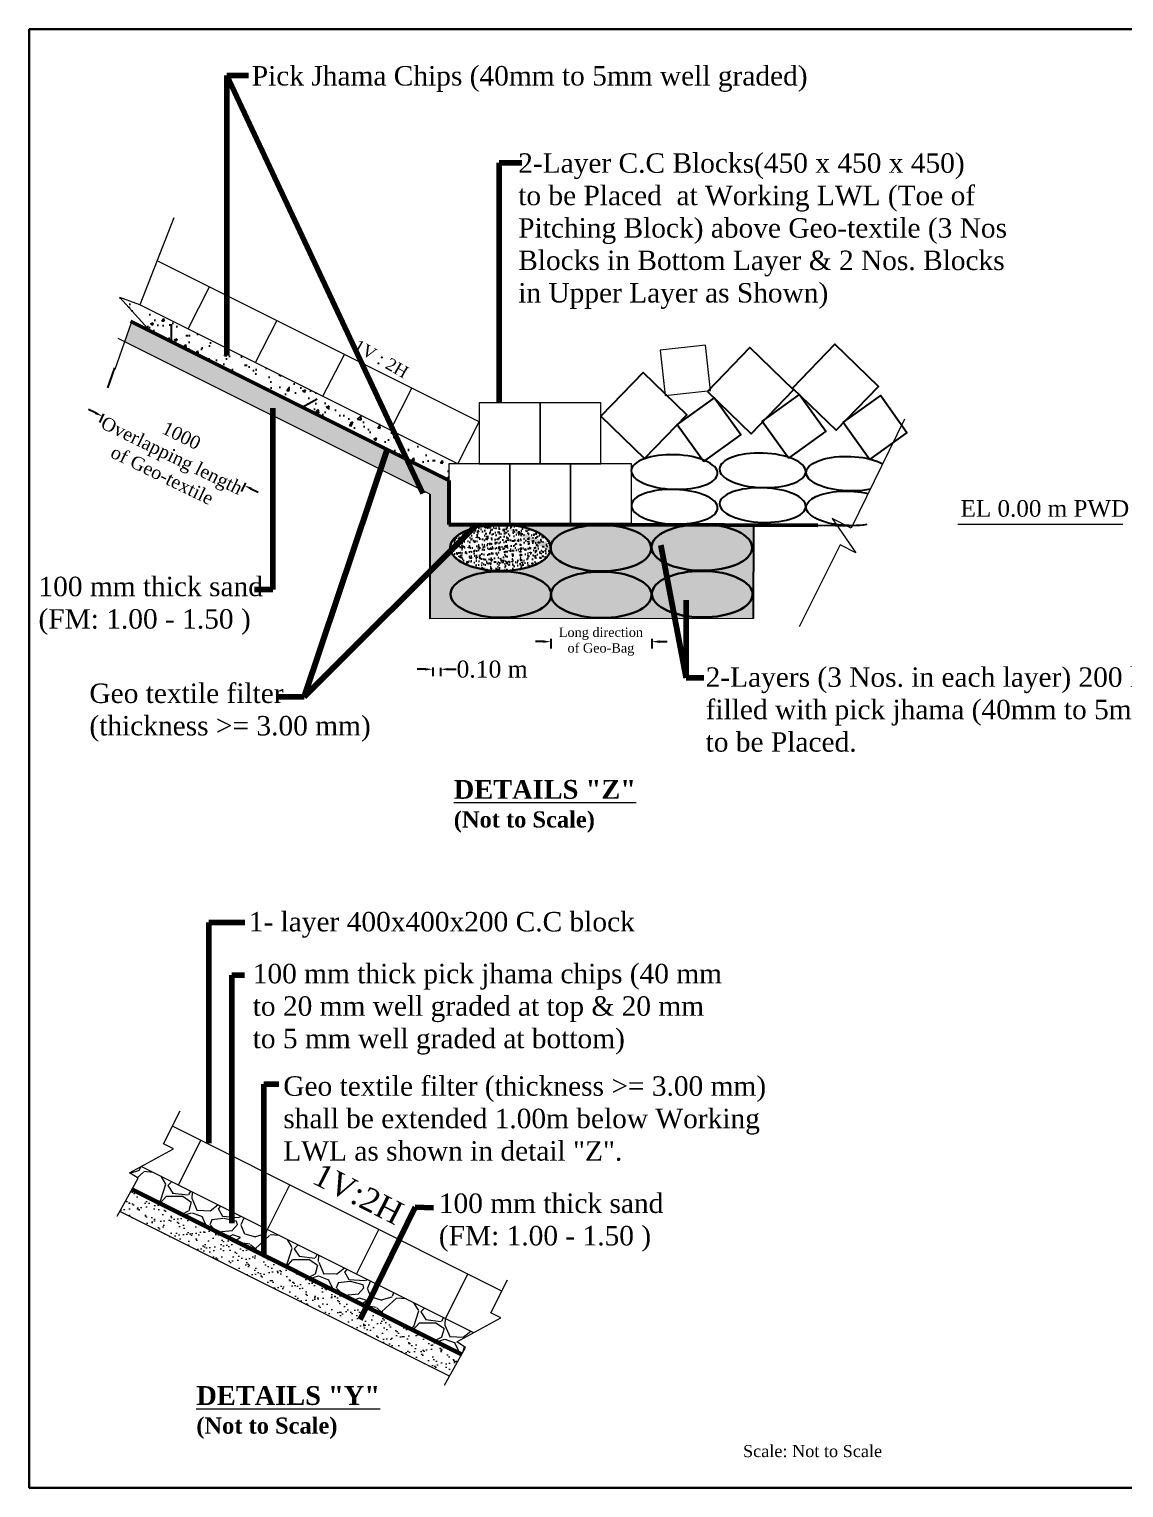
# Model space of a CAD drawing. Header units: metres. Extents: x -2434 to 11656, y -15288 to 8109.
# Drawn here: x 1805.6 to 1863.6, y -13537.8 to -13460.5 of the extents above; entities that cross this region are included whole.
import ezdxf

# ---------------------------------------------------------------- set-up
doc = ezdxf.new("R2010")
doc.units = ezdxf.units.M
doc.layers.add('Layer1', color=7, linetype='Continuous', lineweight=13)
doc.layers.add('LINE', color=7, linetype='Continuous')
doc.styles.add('dim', font='isocp.shx')
doc.styles.get("Standard").update_dxf_attribs({"font": 'times.ttf'})
doc.dimstyles.get("Standard").update_dxf_attribs({"dimtxt": 0.5, "dimasz": 0.4075, "dimexe": 0.364, "dimexo": 0.219, "dimgap": 0.09, "dimtad": 0, "dimdec": 0, "dimlfac": 1000, "dimzin": 0, "dimdsep": 46, "dimtxsty": 'Standard', "dimcen": 0.09, "dimadec": 0, "dimazin": 0, "dimtfac": 1, "dimtdec": 0, "dimtofl": 0, "dimtmove": 0, "dimatfit": 3, "dimfxl": 1, "dimtolj": 1, "dimtzin": 0, "dimarcsym": 0})
doc.dimstyles.new('STANDARD$0', dxfattribs={"dimscale": 0, "dimtxt": 8, "dimasz": 8, "dimexe": 4, "dimexo": 0, "dimgap": 2, "dimtad": 1, "dimdec": 0, "dimzin": 0, "dimdsep": 46, "dimtxsty": 'dim', "dimblk": 'DOTSMALL', "dimcen": 1, "dimclrd": 6, "dimclre": 6, "dimclrt": 256, "dimadec": 0, "dimazin": 0, "dimtfac": 1, "dimtdec": 0, "dimtix": 1, "dimtofl": 0, "dimtmove": 1, "dimatfit": 3, "dimldrblk": 'DOTSMALL', "dimfxl": 6, "dimtolj": 1, "dimtzin": 0, "dimarcsym": 0})
pattern_1 = [(50, (-397.8278, -6707.65604), (0.546554007, -0.047817257), [0.05715, -0.62865]), (355, (-397.8278, -6707.65604), (-0.10572848, 0.57316993), [0.04572, -0.50292]), (100.451, (-397.7823, -6707.66003), (0.440827505, 0.525350063), [0.04857, -0.53427]), (46.1842, (-397.8278, -6707.50364), (0.81323712, -0.126126984), [0.085725, -0.942975]), (96.6356, (-397.76005, -6707.51415), (0.7122127, 0.74227667), [0.072855, -0.801405]), (351.184, (-397.8278, -6707.50364), (0.71221382, 0.74227535), [0.06858, -0.75438]), (21, (-397.7516, -6707.54174), (0.45484464, -0.306796556), [0.05715, -0.62865]), (326, (-397.7516, -6707.54174), (0.185406085, 0.5525639), [0.04572, -0.50292]), (71.4514, (-397.7137, -6707.5673), (0.640249472, 0.245768573), [0.04857, -0.53427]), (37.5, (-397.82782, -6707.65604), (0.00926581, 0.2536651166), [0, -0.496824, 0, -0.51054, 0, -0.504825]), (7.5, (-397.82782, -6707.65604), (0.200458988, 0.300541724), [0, -0.291084, 0, -0.485394, 0, -0.192405]), (327.5, (-397.99775, -6707.65604), (0.4067717855, -0.017186232), [0, -0.1905, 0, -0.59436, 0, -0.78867]), (317.5, (-398.07395, -6707.65604), (0.444387544, 0.076279473), [0, -0.24765, 0, -0.394716, 0, -0.56007])]

# ---------------------------------------------------------------- blocks, each defined once
blk = doc.blocks.new('*D536')
at = {"layer": 'Defpoints', "color": 0, "linetype": 'ByBlock', "lineweight": -3, "ltscale": 0.5}
for p in [(1838.587, -13490.611), (1833.229, -13491.714), (1838.587, -13492.933)]:
    blk.add_point(p, dxfattribs=at)
at = {"layer": 'LINE', "color": 0, "lineweight": -2, "ltscale": 0.5}
for p, q in [((1832.822, -13492.933), (1832.414, -13492.933)), ((1833.229, -13492.783), (1833.229, -13493.297)), ((1838.587, -13492.783), (1838.587, -13493.297)), ((1838.994, -13492.933), (1839.402, -13492.933))]:
    blk.add_line(p, q, dxfattribs=at)
at = {"layer": 'LINE', "color": 0, "linetype": 'ByBlock', "lineweight": -3, "ltscale": 0.5}
for points in [[(1832.822, -13492.865), (1832.822, -13493.001), (1833.229, -13492.933)], [(1838.994, -13492.865), (1838.994, -13493.001), (1838.587, -13492.933)]]:
    blk.add_solid(points, dxfattribs=at)
at = {"layer": 'LINE', "color": 0, "linetype": 'ByBlock', "lineweight": -3, "ltscale": 0.5, "insert": (1835.879, -13492.933), "char_height": 0.5, "attachment_point": 5}
blk.add_mtext('\\A1;Long direction\\Pof Geo-Bag', dxfattribs=at)
blk = doc.blocks.new('*D537')
at = {"layer": 'Defpoints', "color": 0, "lineweight": -3, "ltscale": 0.5}
for p in [(1826.956, -13494.092), (1827.378, -13494.108), (1827.378, -13494.4)]:
    blk.add_point(p, dxfattribs=at)
at = {"layer": 'LINE', "color": 0, "lineweight": -2, "ltscale": 0.5}
for p, q in [((1826.549, -13494.4), (1826.141, -13494.4)), ((1826.956, -13494.311), (1826.956, -13494.764)), ((1827.378, -13494.327), (1827.378, -13494.764)), ((1827.785, -13494.4), (1828.2, -13494.4))]:
    blk.add_line(p, q, dxfattribs=at)
at = {"layer": 'LINE', "color": 0, "lineweight": -3, "ltscale": 0.5}
for points in [[(1826.549, -13494.332), (1826.549, -13494.467), (1826.956, -13494.4)], [(1827.785, -13494.332), (1827.785, -13494.467), (1827.378, -13494.4)]]:
    blk.add_solid(points, dxfattribs=at)
at = {"layer": 'LINE', "color": 0, "lineweight": 13, "ltscale": 0.5, "insert": (1830.109, -13494.4), "char_height": 0.9, "attachment_point": 5}
blk.add_mtext('\\A1;0.10 m', dxfattribs=at)

msp = doc.modelspace()

# ---------------------------------------------------------------- hatches: boundary and pattern name
at = {"linetype": 'Continuous', "lineweight": -3, "ltscale": 0.5}
h = msp.add_hatch(dxfattribs=at)
h.set_pattern_fill('AR-CONC', color=0, scale=0.0083, style=0)
h.set_pattern_definition([(50, (2080.9771, -13382.3811), (1.512133, -0.1322944), [0.158115, -1.739265]), (355, (2080.9771, -13382.3811), (-0.2925155, 1.58577), [0.126492, -1.391412]), (100.451, (2081.1032, -13382.3921), (1.219623, 1.4534685), [0.134377, -1.478147]), (46.1842, (2080.9771, -13381.9595), (2.249956, -0.348951), [0.237173, -2.608897]), (96.6356, (2081.1646, -13381.9886), (1.970455, 2.053632), [0.201566, -2.21722]), (351.184, (2080.9771, -13381.9595), (1.970458, 2.053628), [0.189738, -2.087118]), (21, (2081.188, -13382.0649), (1.2584035, -0.848804), [0.158115, -1.739265]), (326, (2081.188, -13382.0649), (0.512957, 1.52876), [0.126492, -1.391412]), (71.4514, (2081.2928, -13382.1356), (1.771357, 0.67996), [0.134377, -1.478147]), (37.5, (2080.97715, -13382.3811), (0.0256354, 0.7018068), [0, -1.3745464, 0, -1.412494, 0, -1.3966825]), (7.5, (2080.97715, -13382.3811), (0.5546032, 0.8314988), [0, -0.8053324, 0, -1.3429234, 0, -0.5323205]), (327.5, (2080.507, -13382.3811), (1.1254019, -0.0475486), [0, -0.52705, 0, -1.644396, 0, -2.181987]), (317.5, (2080.2962, -13382.3811), (1.2294722, 0.21104), [0, -0.685165, 0, -1.0920476, 0, -1.549527])])
h.paths.add_polyline_path([(1811.421705, -13475.065186), (1810.356666, -13474.685238), (1811.846587, -13476.325618), (1811.354087, -13476.157726), (1827.812595, -13484.38698), (1827.812595, -13483.500894), (1828.293121, -13483.500894)])
at = {"lineweight": -3, "ltscale": 0.5}
h = msp.add_hatch(dxfattribs=at)
h.set_pattern_fill('AR-CONC', color=0, scale=0.005, style=0)
h.set_pattern_definition([(50, (-397.8278, -6707.65604), (0.910923345, -0.07969543), [0.09525, -1.04775]), (355, (-397.8278, -6707.656), (-0.17621413, 0.95528321), [0.0762, -0.8382]), (100.451, (-397.7519, -6707.6627), (0.73471251, 0.87558344), [0.08095, -0.89045]), (46.1842, (-397.8278, -6707.402), (1.3553952, -0.21021164), [0.142875, -1.571625]), (96.6356, (-397.7149, -6707.4196), (1.18702117, 1.23712778), [0.121425, -1.335675]), (351.184, (-397.8278, -6707.402), (1.18702303, 1.2371256), [0.1143, -1.2573]), (21, (-397.7008, -6707.46554), (0.7580744, -0.51132759), [0.09525, -1.04775]), (326, (-397.7008, -6707.4655), (0.30901014, 0.92093983), [0.0762, -0.8382]), (71.4514, (-397.63765, -6707.50815), (1.06708245, 0.40961429), [0.08095, -0.89045]), (37.5, (-397.82782, -6707.65604), (0.015443016, 0.422775194), [0, -0.82804, 0, -0.8509, 0, -0.841375]), (7.5, (-397.8278, -6707.65604), (0.334098313, 0.500902874), [0, -0.48514, 0, -0.80899, 0, -0.320675]), (327.5, (-398.11103, -6707.65604), (0.677952976, -0.02864372), [0, -0.3175, 0, -0.9906, 0, -1.31445]), (317.5, (-398.23803, -6707.65604), (0.740645907, 0.127132455), [0, -0.41275, 0, -0.65786, 0, -0.93345])])
edge = h.paths.add_edge_path()
edge.add_line((1826.812595, -13491.717056), (1843.978011, -13491.708574))
edge.add_line((1843.978011, -13491.708574), (1843.98874, -13486.743049))
edge.add_line((1843.98874, -13486.743049), (1841.764407, -13486.738243))
edge.add_ellipse((1841.236683, -13487.938389), major_axis=(-2.669393, 0.017474), ratio=0.459670532, start_angle=282.3229213, end_angle=618.7702981, ccw=False)
edge.add_line((1840.674825, -13486.735889), (1837.496981, -13486.729023))
edge.add_line((1837.496981, -13486.729023), (1830.564856, -13486.729023))
edge.add_ellipse((1830.556823, -13487.956064), major_axis=(-2.669393, 0.017474), ratio=0.459670532, start_angle=184.88008955, end_angle=270.00000001, ccw=False)
edge.add_ellipse((1835.879292, -13487.973739), major_axis=(-2.669393, 0.017474), ratio=0.459670532, start_angle=4.88008955, end_angle=355.92393405, ccw=False)
edge.add_ellipse((1830.556823, -13487.956064), major_axis=(-2.669393, 0.017474), ratio=0.459670532, start_angle=271.63179473, end_angle=535.92393405, ccw=False)
edge.add_line((1830.488838, -13486.729023), (1827.812595, -13486.729023))
edge.add_line((1827.812595, -13486.729023), (1827.812595, -13484.38698))
edge.add_line((1827.812595, -13484.38698), (1811.354087, -13476.157726))
edge.add_line((1811.354087, -13476.157726), (1810.961177, -13476.023784))
edge.add_line((1810.961177, -13476.023784), (1810.611623, -13477.014472))
edge.add_line((1810.611623, -13477.014472), (1826.812595, -13485.114958))
edge.add_line((1826.812595, -13485.114958), (1826.812595, -13491.717056))
edge = h.paths.add_edge_path(flags=16)
edge.add_ellipse((1830.576422, -13490.43217), major_axis=(-2.669393, 0.017474), ratio=0.459670532, start_angle=184.88008955, end_angle=535.92393405, ccw=False)
edge.add_ellipse((1835.898891, -13490.449844), major_axis=(-2.669393, 0.017474), ratio=0.459670532, start_angle=4.88008955, end_angle=355.92393405, ccw=False)
edge = h.paths.add_edge_path(flags=16)
edge.add_ellipse((1841.256282, -13490.414495), major_axis=(-2.669393, 0.017474), ratio=0.459670532, start_angle=0, end_angle=360)
h = msp.add_hatch(dxfattribs=at)
h.set_pattern_fill('AR-CONC', color=0, scale=0.003, style=0)
h.set_pattern_definition(pattern_1)
edge = h.paths.add_edge_path()
edge.add_ellipse((1830.556823, -13487.956064), major_axis=(-2.669393, 0.017474), ratio=0.459670532, start_angle=271.63179473, end_angle=535.92393405)
edge.add_ellipse((1835.879292, -13487.973739), major_axis=(-2.669393, 0.017474), ratio=0.459670532, start_angle=355.92393405, end_angle=364.88008955, ccw=False)
edge.add_ellipse((1830.556823, -13487.956064), major_axis=(-2.669393, 0.017474), ratio=0.459670532, start_angle=184.88008955, end_angle=270.00000001)
edge.add_line((1830.564856, -13486.729023), (1830.488838, -13486.729023))
h = msp.add_hatch(dxfattribs=at)
h.set_pattern_fill('AR-CONC', color=0, scale=0.003, style=0)
h.set_pattern_definition(pattern_1)
edge = h.paths.add_edge_path()
edge.add_ellipse((1830.576422, -13490.43217), major_axis=(-2.669393, 0.017474), ratio=0.459670532, start_angle=184.88008955, end_angle=535.92393405)
edge.add_ellipse((1835.898891, -13490.449844), major_axis=(-2.669393, 0.017474), ratio=0.459670532, start_angle=355.92393405, end_angle=364.88008955, ccw=False)
edge = h.paths.add_edge_path()
edge.add_ellipse((1835.879292, -13487.973739), major_axis=(-2.669393, 0.017474), ratio=0.459670532, start_angle=4.88008955, end_angle=355.92393405)
edge.add_ellipse((1830.556823, -13487.956064), major_axis=(-2.669393, 0.017474), ratio=0.459670532, start_angle=175.92393405, end_angle=184.88008955, ccw=False)
edge = h.paths.add_edge_path()
edge.add_ellipse((1835.898891, -13490.449844), major_axis=(-2.669393, 0.017474), ratio=0.459670532, start_angle=4.88008955, end_angle=355.92393405)
edge.add_ellipse((1830.576422, -13490.43217), major_axis=(-2.669393, 0.017474), ratio=0.459670532, start_angle=175.92393405, end_angle=184.88008955, ccw=False)
edge = h.paths.add_edge_path()
edge.add_ellipse((1841.236683, -13487.938389), major_axis=(-2.669393, 0.017474), ratio=0.459670532, start_angle=282.3229213, end_angle=618.7702981)
edge.add_line((1841.764407, -13486.738243), (1840.674825, -13486.735889))
edge = h.paths.add_edge_path()
edge.add_ellipse((1841.256282, -13490.414495), major_axis=(-2.669393, 0.017474), ratio=0.459670532, start_angle=0, end_angle=360)
at = {"linetype": 'ByBlock', "lineweight": 13, "ltscale": 0.5}
h = msp.add_hatch(dxfattribs=at)
h.set_pattern_fill('GRAVEL', color=256, scale=0.132, style=0)
h.set_pattern_definition([(228.0128, (1974.15647, -13456.82268), (-26.8224228, -30.17523708), [0.45107, -44.65626]), (184.9697, (1973.85472, -13457.15796), (40.23366508, 3.35277634), [0.774055, -76.63128]), (132.5104, (1973.08357, -13457.22502), (33.5279756, -36.88083603), [0.545796, -54.033804]), (267.2737, (1971.77598, -13458.06322), (3.35278544, 67.05597842), [0.704887, -69.78365]), (292.8337, (1971.74245, -13458.7673), (-16.7640476, 40.23362288), [0.691197, -68.428536]), (357.2737, (1972.01068, -13459.40434), (-67.05597842, 3.35278544), [0.704887, -69.78365]), (37.6942, (1972.71476, -13459.43787), (-43.58642754, -33.52797011), [0.932176, -92.28529]), (72.2553, (1973.45238, -13458.86789), (23.46964695, 73.76162139), [0.88007, -87.126996]), (121.4296, (1973.7206, -13458.02969), (-26.82240691, 43.58634873), [0.707273, -70.02006]), (175.2364, (1973.3518, -13457.4262), (36.88077103, -3.35276853), [0.80746, -39.56555]), (222.3974, (1972.54712, -13457.35913), (-40.23360121, -36.88075202), [1.044223, -103.378176]), (138.8141, (1975.09525, -13458.09675), (-23.46958505, 20.11676906), [0.356407, -35.28439]), (171.4692, (1974.82703, -13457.86205), (43.58633347, -6.7056169), [0.67806, -67.12807]), (225, (1974.1565, -13457.7615), (-7e-16, -3.352798), [0.474156, -4.267415]), (203.1986, (1973.92177, -13457.35913), (16.7640565, 6.7056294), [0.25534, -25.27879]), (291.8014, (1973.6871, -13457.4597), (-3.3528024, 10.0584065), [0.361107, -17.694336]), (30.9638, (1973.8212, -13457.795), (10.0583894, 6.7056052), [0.5865, -18.963516]), (161.5651, (1974.3241, -13457.4932), (6.705603, -3.352795), [0.4241, -10.17839]), (16.3895, (1971.74245, -13457.45972), (33.5280185, 10.05837908), [0.594116, -58.817616]), (70.3462, (1972.31243, -13457.29208), (-13.41116263, -36.88074784), [0.49843, -49.344504]), (293.1986, (1974.3241, -13456.8227), (-6.7056294, 16.7640565), [0.51068, -25.023504]), (343.6105, (1974.52528, -13457.29208), (-33.5280185, 10.05837908), [0.594116, -58.817616]), (339.444, (1971.74245, -13459.53845), (-16.7640208, 6.7055919), [0.572926, -28.073364]), (294.7751, (1972.2789, -13459.73962), (-16.76396093, 36.88078287), [0.480047, -47.52475]), (66.8014, (1974.35764, -13460.1755), (6.7056294, 16.7640565), [0.51068, -25.023504]), (17.354, (1974.5588, -13459.7061), (-43.58640235, -13.41117977), [0.562034, -55.64117]), (69.444, (1972.71476, -13460.1755), (-6.7055919, -16.7640208), [0.286464, -28.359936]), (101.3099, (1974.1565, -13460.1755), (-3.3527835, 13.411157), [0.17096, -16.92504]), (165.9638, (1974.1229, -13460.00784), (10.058407, -3.3527942), [0.691197, -13.132746]), (186.009, (1973.45238, -13459.8402), (33.52795056, 3.35279217), [0.640552, -63.41465]), (303.6901, (1973.8212, -13458.09675), (-3.352801, 6.7055935), [0.48355, -11.60515]), (353.1572, (1974.08941, -13458.49908), (56.99762357, -6.70563003), [0.844215, -83.57712]), (60.9454, (1974.9276, -13458.59967), (-13.4111688, -23.46954405), [0.34519, -34.17401]), (90, (1975.0953, -13458.298), (-3.3528, 3.3528), [0.20117, -3.15163]), (120.2564, (1973.38532, -13459.73962), (13.41117158, -23.46958816), [0.465784, -46.11275]), (48.0128, (1973.15063, -13459.33728), (26.8224228, 30.17523708), [0.902145, -44.205216]), (0, (1973.754, -13458.6667), (3.3528, 3.3528), [0.87173, -2.48107]), (325.3048, (1974.62586, -13458.66672), (-33.5279419, 23.46960223), [0.530125, -52.482276]), (254.0546, (1975.06172, -13458.96848), (-3.3528086, -13.411232), [0.488174, -23.920644]), (207.646, (1974.92761, -13459.43787), (-63.70317762, -33.52802109), [0.79483, -78.6885]), (175.4261, (1974.22352, -13459.80668), (-43.58641004, 3.35278378), [0.84088, -83.246856]), (175.4261, (1974.22352, -13459.80668), (-43.58641004, 3.35278378), [0.84088, -83.246856])])
h.paths.add_polyline_path([(1811.501383, -13520.766933), (1810.881022, -13521.104882), (1811.33155, -13521.396135), (1811.001434, -13521.992764), (1828.489164, -13530.736628), (1828.696053, -13530.362711), (1828.245525, -13530.071458), (1829.138029, -13529.585256)])
at = {"linetype": 'ByBlock', "lineweight": 18, "ltscale": 0.5}
h = msp.add_hatch(dxfattribs=at)
h.set_pattern_fill('AR-SAND', color=256, scale=0.0132, style=0)
h.set_pattern_definition([(37.5, (1971.74245, -13460.1755), (-0.0211204, 0.6460255), [0, -0.5096256, 0, -0.569976, 0, -0.54483]), (7.5, (1971.74245, -13460.1755), (0.5933707, 0.946209), [0, -0.2749296, 0, -0.4593336, 0, -0.176022]), (327.5, (1971.33006, -13460.1755), (1.04411, 0.001897), [0, -0.16764, 0, -0.603504, 0, -0.787908]), (317.5, (1971.3301, -13460.1755), (1.0078945, 0.2942667), [0, -0.08382, 0, -0.3956304, 0, -0.452628])])
h.paths.add_polyline_path([(1827.849549, -13531.892626), (1828.489164, -13530.736628), (1811.001434, -13521.992764), (1810.36182, -13523.148761)])

# ---------------------------------------------------------------- linework, layer by layer
at = {"color": 0, "linetype": 'Continuous', "lineweight": 13, "ltscale": 0.5}
for p, q in [((1829.42666, -13481.277791), (1812.336782, -13472.732852)), ((1813.981841, -13476.345254), (1815.11538, -13474.122151)), ((1828.293121, -13483.500894), (1811.421705, -13475.065186)), ((1817.559661, -13478.134164), (1818.6932, -13475.911061)), ((1826.812595, -13485.114958), (1810.280785, -13476.849053)), ((1821.137481, -13479.923074), (1822.27102, -13477.699971)), ((1824.715301, -13481.711984), (1825.84884, -13479.488881)), ((1828.293121, -13483.500894), (1829.42666, -13481.277791)), ((1843.978011, -13491.708574), (1826.812595, -13491.717056))]:
    msp.add_line(p, q, dxfattribs=at)
at = {"color": 0, "lineweight": 53, "ltscale": 0.5}
for p, q in [((1827.812595, -13484.38698), (1810.951392, -13475.956379)), ((1837.496981, -13486.729023), (1847.380826, -13486.750378))]:
    msp.add_line(p, q, dxfattribs=at)
at = {"color": 0, "linetype": 'Continuous', "lineweight": -3, "ltscale": 0.5}
for p, q in [((1813.106113, -13477.033739), (1813.102156, -13476.091754)), ((1810.083463, -13478.408563), (1809.713501, -13479.46464)), ((1820.0365, -13480.498933), (1820.831598, -13480.058407)), ((1843.978011, -13491.708574), (1843.988734, -13486.745923)), ((1847.380826, -13486.750378), (1849.220016, -13486.784649))]:
    msp.add_line(p, q, dxfattribs=at)
at = {"color": 0, "lineweight": -3, "ltscale": 0.5}
for p, q in [((1809.071115, -13480.803764), (1808.70477, -13480.625304)), ((1809.50315, -13480.847373), (1809.27805, -13481.309461)), ((1817.026974, -13484.512497), (1816.801874, -13484.974586)), ((1817.327628, -13484.825808), (1817.693973, -13485.004268)), ((1826.812595, -13485.114958), (1826.812595, -13491.717056))]:
    msp.add_line(p, q, dxfattribs=at)
at = {"linetype": 'ByBlock', "lineweight": 13, "ltscale": 0.5}
for p, q in [((1830.627542, -13527.378403), (1813.149193, -13518.639228)), ((1829.138029, -13529.585256), (1811.501383, -13520.766933)), ((1827.849549, -13531.892626), (1810.36182, -13523.148761))]:
    msp.add_line(p, q, dxfattribs=at)
at = {"linetype": 'ByBlock', "lineweight": 18, "ltscale": 0.5}
for p, q in [((1813.469084, -13521.750783), (1814.649727, -13519.389495)), ((1818.191659, -13524.112071), (1819.372303, -13521.750783)), ((1822.914235, -13526.473359), (1824.094879, -13524.112071)), ((1827.63681, -13528.834647), (1828.817454, -13526.473359))]:
    msp.add_line(p, q, dxfattribs=at)
at = {"linetype": 'ByBlock', "lineweight": 60, "ltscale": 0.5}
msp.add_line((1828.489164, -13530.736628), (1811.001434, -13521.992764), dxfattribs=at)
at = {"color": 0, "linetype": 'Continuous', "lineweight": -3, "ltscale": 0.5}
for points in [[(1846.040558, -13479.481505), (1848.360379, -13481.726331), (1850.605205, -13479.406509), (1848.285384, -13477.161683)], [(1841.531977, -13479.659492), (1843.851798, -13481.904318), (1846.096624, -13479.584497), (1843.776803, -13477.339671)], [(1835.871112, -13480.9812), (1838.190934, -13483.226026), (1840.435759, -13480.906204), (1838.115938, -13478.661379)], [(1841.336406, -13483.377177), (1843.302119, -13481.963784), (1841.888726, -13479.998071), (1839.923013, -13481.411464)], [(1845.844987, -13483.199189), (1847.8107, -13481.785796), (1846.397307, -13479.820083), (1844.431594, -13481.233476)], [(1850.149175, -13483.266895), (1852.114888, -13481.853502), (1850.701495, -13479.887789), (1848.735781, -13481.301182)]]:
    msp.add_lwpolyline(points, close=True, dxfattribs=at)
at = {"linetype": 'ByBlock', "lineweight": 18, "ltscale": 0.5}
for points in [[(1810.218278, -13523.408189), (1811.33155, -13521.396135), (1810.881022, -13521.104882), (1813.213673, -13519.834142), (1812.683516, -13519.569393), (1813.558284, -13517.822089)], [(1827.582781, -13532.374764), (1828.696053, -13530.362711), (1828.245525, -13530.071458), (1830.578177, -13528.800718), (1830.04802, -13528.535968), (1830.922788, -13526.788665)]]:
    msp.add_lwpolyline(points, dxfattribs=at)
at = {"color": 0, "linetype": 'Continuous', "lineweight": -3, "ltscale": 0.5, "extrusion": (0, 0, -1)}
for centre in [(1839.779274, -13483.936953), (1844.456772, -13483.84971), (1839.783057, -13485.779937), (1844.460555, -13485.692694)]:
    msp.add_ellipse(centre, major_axis=(-2.28678, 0.073593), ratio=0.39992161, dxfattribs=at)
for centre, start_param, end_param in [((1849.046884, -13484.024197), 4.189055287, 8.733121289), ((1849.050666, -13485.86718), 4.282022808, 8.296774935)]:
    msp.add_ellipse(centre, major_axis=(-2.28678, 0.073593), ratio=0.39992161, start_param=start_param, end_param=end_param, dxfattribs=at)
at = {"color": 0, "linetype": 'Continuous', "lineweight": 30, "ltscale": 0.5}
for centre in [(1830.556823, -13487.956064), (1835.879292, -13487.973739), (1841.236683, -13487.938389), (1830.576422, -13490.43217), (1835.898891, -13490.449844), (1841.256282, -13490.414495)]:
    msp.add_ellipse(centre, major_axis=(-2.669393, 0.017474), ratio=0.459670532, dxfattribs=at)
at = {"color": 0, "linetype": 'Continuous', "lineweight": -3, "ltscale": 0.5}
for points in [[(1809.100858, -13480.742706), (1809.041372, -13480.864821), (1809.43746, -13480.982223)], [(1817.357371, -13484.76475), (1817.297885, -13484.886865), (1816.961283, -13484.647348)]]:
    msp.add_solid(points, dxfattribs=at)
at = {"layer": 'Layer1', "color": 7, "lineweight": 30}
msp.add_lwpolyline([(1893.00987, -13537.812099), (1805.552931, -13537.812099), (1805.552931, -13460.450353), (1916.652011, -13460.450353), (1916.652011, -13521.335288), (1916.652011, -13535.289869), (1916.652011, -13537.812099)], close=True, dxfattribs=at)
at = {"layer": 'LINE', "color": 7, "lineweight": 13, "ltscale": 0.5}
for p, q in [((1834.268853, -13483.500894), (1834.268853, -13486.729023)), ((1834.268853, -13486.729023), (1834.268853, -13483.500894)), ((1827.812595, -13486.729023), (1837.496981, -13486.729023)), ((1831.15192, -13486.729023), (1827.923792, -13486.729023)), ((1830.253009, -13486.729023), (1832.057588, -13486.729023)), ((1830.253009, -13486.729023), (1832.057588, -13486.729023)), ((1863.559789, -13486.729023), (1854.810983, -13486.729023))]:
    msp.add_line(p, q, dxfattribs=at)
at = {"layer": 'LINE', "color": 7, "lineweight": 53, "ltscale": 0.5}
for p, q in [((1827.812595, -13484.38698), (1827.812595, -13486.729023)), ((1827.812595, -13486.729023), (1837.496981, -13486.729023))]:
    msp.add_line(p, q, dxfattribs=at)
at = {"layer": 'LINE', "color": 7, "lineweight": 13, "ltscale": 0.5}
for points in [[(1813.229503, -13470.457498), (1811.421705, -13475.065186), (1810.356666, -13474.685238), (1811.846587, -13476.325618), (1810.961177, -13476.023784), (1810.089115, -13478.495333)], [(1851.982251, -13481.134205), (1849.153093, -13486.921547), (1848.151876, -13486.395968), (1849.396981, -13488.229115), (1848.562661, -13487.806073), (1846.399993, -13492.142667)]]:
    msp.add_lwpolyline(points, dxfattribs=at)
for points in [[(1841.428186, -13477.204315), (1839.021566, -13477.468678), (1839.285929, -13479.875298), (1841.692549, -13479.610935)], [(1829.42666, -13483.500894), (1832.654788, -13483.500894), (1832.654788, -13480.272765), (1829.42666, -13480.272765)], [(1832.654788, -13483.500894), (1835.882917, -13483.500894), (1835.882917, -13480.272765), (1832.654788, -13480.272765)], [(1827.812595, -13486.729023), (1831.040724, -13486.729023), (1831.040724, -13483.500894), (1827.812595, -13483.500894)], [(1831.040724, -13486.729023), (1834.268853, -13486.729023), (1834.268853, -13483.500894), (1831.040724, -13483.500894)], [(1834.268853, -13486.729023), (1837.496981, -13486.729023), (1837.496981, -13483.500894), (1834.268853, -13483.500894)]]:
    msp.add_lwpolyline(points, close=True, dxfattribs=at)

# ---------------------------------------------------------------- texts
at = {"color": 0, "linetype": 'Continuous', "lineweight": -3, "ltscale": 0.5, "insert": (1813.120429, -13483.056857), "char_height": 0.7, "attachment_point": 5, "rotation": 334.02762363}
msp.add_mtext('\\A1;1000\\POverlapping length\\Pof Geo-textile', dxfattribs=at)
at = {"layer": 'LINE', "color": 7, "lineweight": 13, "ltscale": 0.5}
msp.add_text('1V:2H', height=1.225125, rotation=332.99359933, dxfattribs=at).set_placement((1820.4852, -13521.616781))
at = {"layer": 'LINE', "color": 7, "lineweight": 13, "ltscale": 0.5, "attachment_point": 1}
for s, insert, char_height, width in [('{\\fTimes New Roman|b0|i0|c0|p18;Pick Jhama Chips (40mm to 5mm well graded)}', (1817.360796, -13462.406509), 1.03193343, 39.65808448), ('2-Layer C.C Blocks(450 x 450 x 450)\\Pto be Placed  at Working LWL (Toe of \\PPitching Block) above Geo-textile (3 Nos \\PBlocks in Bottom Layer & 2 Nos. Blocks\\Pin Upper Layer as Shown)', (1831.49307, -13467.034511), 1.03193343, 39.65808448), ('100 mm thick sand \\P(FM: 1.00 - 1.50 )', (1806.047168, -13489.490965), 1.03193343, 39.65808448), ('2-Layers (3 Nos. in each layer) 200 kg Geo-bags\\Pfilled with pick jhama (40mm to 5mm well graded)\\Pto be Placed.', (1841.433922, -13494.297374), 1.03193343, 39.65808448), ('Geo textile filter \\P(thickness >= 3.00 mm) ', (1808.749511, -13495.155262), 1.03193343, 39.65808448), ('{\\fTimes New Roman|b1|i0|c0|p18;\\H1.432x;\\LDETAILS "Z"\\P\\H0.8603x;\\l(Not to Scale)}', (1828.075606, -13500.271796), 0.69625326, 10.94491599), ('1- layer 400x400x200 C.C block', (1817.200982, -13507.269728), 1.03193343, 39.65808448), ('100 mm thick pick jhama chips (40 mm\\Pto 20 mm well graded at top & 20 mm \\Pto 5 mm well graded at bottom) ', (1817.411613, -13510.023973), 1.03193343, 39.65808448), ('Geo textile filter (thickness >= 3.00 mm)\\Pshall be extended 1.00m below Working\\PLWL as shown in detail "Z".', (1819.033497, -13515.986432), 1.03193343, 39.65808448), ('100 mm thick sand \\P(FM: 1.00 - 1.50 )', (1827.283456, -13522.20289), 1.03193343, 39.65808448), ('{\\fTimes New Roman|b1|i0|c0|p18;\\H1.432x;\\LDETAILS "Y"\\P\\H0.8606x;\\l(Not to Scale)}', (1814.419183, -13532.419553), 0.69625326, 10.94491599)]:
    msp.add_mtext(s, dxfattribs=dict(at, insert=insert, char_height=char_height, width=width))
at = {"layer": 'LINE', "color": 7, "lineweight": 13, "ltscale": 0.5, "insert": (1823.013578, -13476.868825), "char_height": 0.6473586, "width": 3.41078658, "attachment_point": 1, "rotation": 330.23510537}
msp.add_mtext('1V : 2H', dxfattribs=at)
at = {"layer": 'LINE', "color": 0, "linetype": 'ByBlock', "lineweight": -3, "ltscale": 0.5, "insert": (1854.956435, -13485.427072), "char_height": 0.88111239, "attachment_point": 1}
msp.add_mtext('EL 0.00 m PWD', dxfattribs=at)
at = {"layer": 'LINE', "color": 7, "linetype": 'ByBlock', "lineweight": 30, "ltscale": 0.5, "insert": (1843.416639, -13535.542754), "char_height": 0.63961538, "width": 13.43449086, "attachment_point": 1}
msp.add_mtext('Scale: Not to Scale', dxfattribs=at)

# ---------------------------------------------------------------- dimensions: what is measured, and where the dimension line sits
at = {"layer": 'LINE', "color": 0, "linetype": 'ByBlock', "lineweight": -3, "ltscale": 0.5}
dim = msp.add_linear_dim(base=(1838.586889, -13492.932933), p1=(1833.229498, -13491.713885), p2=(1838.586889, -13490.611165), text='Long direction\\Pof Geo-Bag', dimstyle='Standard', override={"dimfxl": 0.15, "dimfxlon": 1}, dxfattribs=at)
dim.commit()
dim.dimension.update_dxf_attribs({"geometry": '*D536', "text_midpoint": (1835.879292, -13492.932933), "dimtype": 160})
at = {"layer": 'LINE', "color": 7, "lineweight": 13, "ltscale": 0.5}
dim = msp.add_linear_dim(base=(1827.377521, -13494.399562), p1=(1826.956281, -13494.09249), p2=(1827.377521, -13494.1077), text='0.10 m', dimstyle='STANDARD$0', override={"dimscale": 1, "dimtxt": 0.9, "dimasz": 0.4075, "dimexe": 0.364, "dimexo": 0.219, "dimgap": 0.09, "dimtad": 0, "dimlfac": 1000, "dimtxsty": 'Standard', "dimcen": 0.09, "dimclrd": 0, "dimclre": 0, "dimclrt": 0, "dimtix": 0, "dimtmove": 0, "dimfxl": 0.12}, dxfattribs=at)
dim.commit()
dim.dimension.update_dxf_attribs({"geometry": '*D537', "text_midpoint": (1830.109237, -13494.399562), "dimtype": 160})

# ---------------------------------------------------------------- leaders
for points in [[(1816.039091, -13477.730432), (1816.037984, -13462.904215), (1817.178703, -13462.904215)], [(1826.427118, -13485.082342), (1816.037984, -13462.904215)], [(1830.482614, -13480.272765), (1830.482614, -13467.540803), (1831.681011, -13467.540803)], [(1818.476276, -13480.55171), (1818.476276, -13490.160008), (1817.496993, -13490.160008)], [(1824.541877, -13482.751621), (1820.144241, -13495.859191)], [(1829.291628, -13486.729023), (1820.144241, -13495.859191), (1818.711196, -13495.859191)], [(1839.050159, -13487.818482), (1840.398073, -13494.861662)], [(1840.398073, -13490.738124), (1840.398073, -13494.861662), (1841.337482, -13494.861662)], [(1815.082532, -13519.531115), (1815.082532, -13507.825024), (1816.991053, -13507.825024)], [(1816.304278, -13523.774812), (1816.304278, -13510.629221), (1816.973972, -13510.629221)], [(1817.999345, -13525.48203), (1817.999345, -13516.406092), (1818.796728, -13516.406092)], [(1823.117475, -13528.88753), (1826.035178, -13522.931124), (1826.999217, -13522.961387)]]:
    msp.add_leader(points, dimstyle='Standard', override={"dimtxt": 0.9, "dimasz": 0.7, "dimclrd": 7, "dimclre": 7, "dimclrt": 7, "dimlwd": 65535, "dimlwe": 65535}, dxfattribs=at)

doc.saveas('drawing.dxf')
